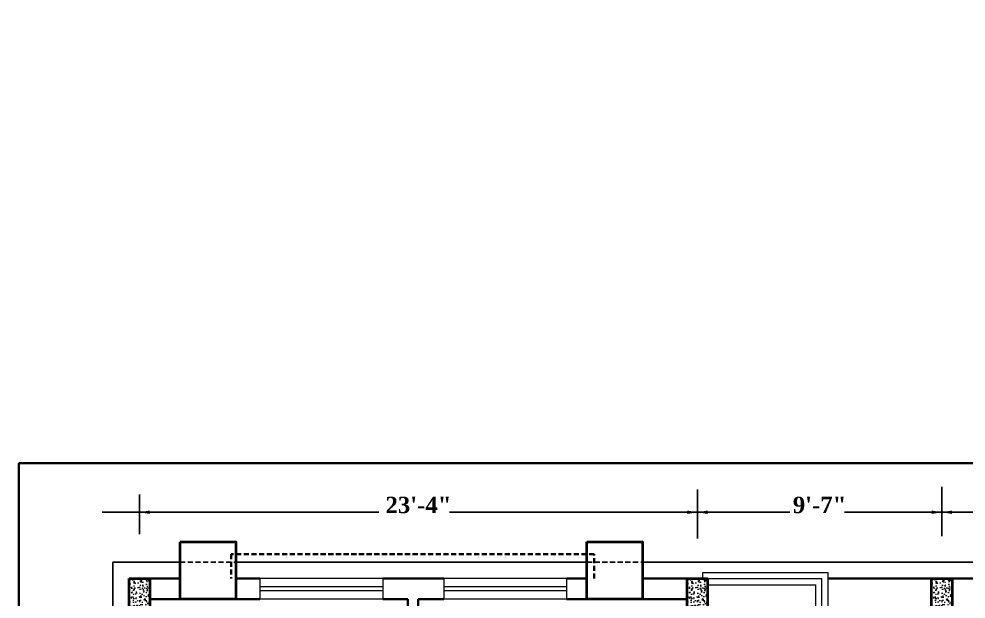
# Model space of a CAD drawing. Header units: inches. Extents: x 3927 to 4876, y 2070 to 2903.
# Drawn here: x 3927.4 to 4390.1, y 2619.5 to 2902.8 of the extents above; entities that cross this region are included whole.
import ezdxf

# ---------------------------------------------------------------- set-up
doc = ezdxf.new("R2010")
doc.units = ezdxf.units.IN
doc.header["$MEASUREMENT"] = 0
doc.linetypes.add('DASHED', pattern=[0.75, 0.5, -0.25])
for name, color, linetype, lineweight in [('Columb', 1, 'Continuous', 40), ('HATCH', 252, 'Continuous', 9), ('S. Wall', 101, 'Continuous', 25), ('WALL', 3, 'Continuous', 35), ('WINDOW', 5, 'Continuous', 13)]:
    doc.layers.add(name, color=color, linetype=linetype, lineweight=lineweight)
doc.styles.get("Standard").update_dxf_attribs({"font": 'timesbd.ttf', "height": 12})

msp = doc.modelspace()

# ---------------------------------------------------------------- hatches: boundary and pattern name
at = {"layer": 'HATCH', "ltscale": 5}
h = msp.add_hatch(dxfattribs=at)
h.set_pattern_fill('AR-CONC', color=0, scale=0.6, style=0)
h.set_pattern_definition([(50, (1541.953, 298.1117), (4.303561, -0.3765128), [0.45, -4.95]), (355, (1541.953, 298.1117), (-0.832508, 4.513153), [0.36, -3.96]), (100.4514, (1542.3116, 298.0804), (3.4710563, 4.136637), [0.382441, -4.2068527]), (46.1842, (1541.953, 299.3117), (6.403446, -0.993114), [0.675, -7.425]), (96.6356, (1542.4865, 299.229), (5.607976, 5.844707), [0.573662, -6.310278]), (351.1842, (1541.953, 299.312), (5.607972, 5.844712), [0.54, -5.94]), (21, (1542.553, 299.0117), (3.5814423, -2.4157133), [0.45, -4.95]), (326, (1542.553, 299.0117), (1.459892, 4.3509), [0.36, -3.96]), (71.4514, (1542.8514, 298.8104), (5.041336, 1.935183), [0.382441, -4.2068527]), (37.5, (1541.953, 298.1117), (0.0729591, 1.9973631), [0, -3.912, 0, -4.02, 0, -3.975]), (7.5, (1541.953, 298.1117), (1.5784172, 2.3664703), [0, -2.292, 0, -3.822, 0, -1.515]), (327.5, (1540.615, 298.1117), (3.2029346, -0.1353292), [0, -1.5, 0, -4.68, 0, -6.21]), (317.5, (1540.015, 298.1117), (3.499117, 0.60063), [0, -1.95, 0, -3.108, 0, -4.41])])
h.paths.add_polyline_path([(3991.31, 2629.51), (3981.31, 2629.51), (3981.31, 2614.51), (3991.31, 2614.51)])
h = msp.add_hatch(dxfattribs=at)
h.set_pattern_fill('AR-CONC', color=0, scale=0.6, style=0)
h.set_pattern_definition([(50, (1814.4972, 298.1117), (4.303561, -0.3765128), [0.45, -4.95]), (355, (1814.497, 298.1117), (-0.832508, 4.513153), [0.36, -3.96]), (100.4514, (1814.856, 298.0804), (3.4710563, 4.136637), [0.382441, -4.2068527]), (46.1842, (1814.497, 299.3117), (6.403446, -0.993114), [0.675, -7.425]), (96.6356, (1815.031, 299.229), (5.607976, 5.844707), [0.573662, -6.310278]), (351.1842, (1814.497, 299.312), (5.607972, 5.844712), [0.54, -5.94]), (21, (1815.0972, 299.0117), (3.5814423, -2.4157133), [0.45, -4.95]), (326, (1815.097, 299.0117), (1.459892, 4.3509), [0.36, -3.96]), (71.4514, (1815.3957, 298.8104), (5.041336, 1.935183), [0.382441, -4.2068527]), (37.5, (1814.4972, 298.1117), (0.0729591, 1.9973631), [0, -3.912, 0, -4.02, 0, -3.975]), (7.5, (1814.4972, 298.1117), (1.5784172, 2.3664703), [0, -2.292, 0, -3.822, 0, -1.515]), (327.5, (1813.1592, 298.1117), (3.2029346, -0.1353292), [0, -1.5, 0, -4.68, 0, -6.21]), (317.5, (1812.5592, 298.1117), (3.499117, 0.60063), [0, -1.95, 0, -3.108, 0, -4.41])])
h.paths.add_polyline_path([(4263.86, 2629.51), (4253.86, 2629.51), (4253.86, 2614.51), (4263.86, 2614.51)])
h = msp.add_hatch(dxfattribs=at)
h.set_pattern_fill('AR-CONC', color=0, scale=0.6, style=0)
h.set_pattern_definition([(50, (1933.888, 298.1117), (4.303561, -0.3765128), [0.45, -4.95]), (355, (1933.888, 298.1117), (-0.832508, 4.513153), [0.36, -3.96]), (100.4514, (1934.2467, 298.0804), (3.4710563, 4.136637), [0.382441, -4.2068527]), (46.1842, (1933.888, 299.3117), (6.403446, -0.993114), [0.675, -7.425]), (96.6356, (1934.422, 299.229), (5.607976, 5.844707), [0.573662, -6.310278]), (351.1842, (1933.888, 299.312), (5.607972, 5.844712), [0.54, -5.94]), (21, (1934.488, 299.0117), (3.5814423, -2.4157133), [0.45, -4.95]), (326, (1934.488, 299.0117), (1.459892, 4.3509), [0.36, -3.96]), (71.4514, (1934.7866, 298.8104), (5.041336, 1.935183), [0.382441, -4.2068527]), (37.5, (1933.8881, 298.1117), (0.0729591, 1.9973631), [0, -3.912, 0, -4.02, 0, -3.975]), (7.5, (1933.8881, 298.1117), (1.5784172, 2.3664703), [0, -2.292, 0, -3.822, 0, -1.515]), (327.5, (1932.5501, 298.1117), (3.2029346, -0.1353292), [0, -1.5, 0, -4.68, 0, -6.21]), (317.5, (1931.95, 298.1117), (3.499117, 0.60063), [0, -1.95, 0, -3.108, 0, -4.41])])
h.paths.add_polyline_path([(4383.25, 2629.51), (4373.25, 2629.51), (4373.25, 2614.51), (4383.25, 2614.51)])

# ---------------------------------------------------------------- linework, layer by layer
at = {"layer": 'Columb', "color": 0, "ltscale": 5}
for points in [[(4006.12, 2647.51), (4033.32, 2647.51), (4033.32, 2619.51), (4006.12, 2619.51)], [(4204.89, 2647.51), (4232.09, 2647.51), (4232.09, 2619.51), (4204.89, 2619.51)], [(3981.31, 2629.51), (3991.31, 2629.51), (3991.31, 2614.51), (3981.31, 2614.51)], [(4253.86, 2629.51), (4263.86, 2629.51), (4263.86, 2614.51), (4253.86, 2614.51)], [(4373.25, 2629.51), (4383.25, 2629.51), (4383.25, 2614.51), (4373.25, 2614.51)]]:
    msp.add_lwpolyline(points, close=True, dxfattribs=at)
at = {"layer": 'S. Wall', "color": 0, "ltscale": 5}
for p, q in [((3986.31, 2651.18), (3986.31, 2670.6)), ((4258.86, 2649.05), (4258.86, 2672.99)), ((4378.25, 2650.28), (4378.25, 2674.33)), ((3968.07, 2661.9), (3986.31, 2661.9)), ((3986.31, 2661.9), (4103.29, 2661.9)), ((4137.69, 2661.9), (4258.86, 2661.9)), ((4258.86, 2661.9), (4303.99, 2661.9)), ((4330.66, 2661.9), (4378.25, 2661.9)), ((4378.25, 2661.9), (4462.49, 2661.9)), ((3973.26, 2629.51), (3973.26, 2637.51)), ((3973.26, 2637.51), (4006.12, 2637.51)), ((4033.32, 2637.51), (4204.89, 2637.51)), ((4232.09, 2637.51), (4405.64, 2637.51)), ((3973.26, 2509.01), (3973.26, 2629.51))]:
    msp.add_line(p, q, dxfattribs=at)
at = {"layer": 'S. Wall', "color": 0, "linetype": 'DASHED', "ltscale": 5}
for p, q in [((4006.12, 2637.51), (4033.32, 2637.51)), ((4204.89, 2637.51), (4232.09, 2637.51))]:
    msp.add_line(p, q, dxfattribs=at)
msp.add_arc((4528.03, 2673.93), 228.89, 287.748, 287.748, dxfattribs=at)
at = {"layer": 'S. Wall', "color": 0, "ltscale": 5}
for points in [[(3991.31, 2662.73), (3991.31, 2661.06), (3986.31, 2661.9)], [(4253.86, 2662.73), (4253.86, 2661.06), (4258.86, 2661.9)], [(4263.86, 2662.73), (4263.86, 2661.06), (4258.86, 2661.9)], [(4373.25, 2662.73), (4373.25, 2661.06), (4378.25, 2661.9)], [(4383.25, 2662.73), (4383.25, 2661.06), (4378.25, 2661.9)]]:
    msp.add_solid(points, dxfattribs=at)
at = {"layer": 'WALL', "color": 0, "linetype": 'DASHED', "ltscale": 5}
for p, q in [((4208.49, 2641.51), (4031.04, 2641.51)), ((4031.04, 2641.51), (4031.04, 2629.51)), ((4208.49, 2629.51), (4208.49, 2641.51))]:
    msp.add_line(p, q, dxfattribs=at)
at = {"layer": 'WALL', "color": 0}
for p, q in [((3991.31, 2629.51), (4006.12, 2629.51)), ((4033.32, 2629.51), (4045.12, 2629.51)), ((4105.12, 2629.51), (4134.9, 2629.51)), ((4194.9, 2629.51), (4204.89, 2629.51)), ((4232.09, 2629.51), (4253.86, 2629.51)), ((4006.12, 2619.51), (3991.31, 2619.51)), ((4045.12, 2619.51), (4033.32, 2619.51)), ((4105.12, 2619.51), (4117.38, 2619.51)), ((4117.38, 2619.51), (4117.38, 2501.51)), ((4122.38, 2619.51), (4135.01, 2619.51)), ((4122.38, 2619.51), (4122.38, 2501.51)), ((4194.9, 2619.51), (4204.89, 2619.51)), ((4232.09, 2619.51), (4253.86, 2619.51))]:
    msp.add_line(p, q, dxfattribs=at)
at = {"layer": 'WALL', "color": 0, "ltscale": 5}
for p, q in [((4373.25, 2629.51), (4322.72, 2629.51)), ((4383.25, 2629.51), (4405.64, 2629.51))]:
    msp.add_line(p, q, dxfattribs=at)
msp.add_lwpolyline([(3927.38, 2685.83), (4875.65, 2685.83), (4875.65, 2069.84), (3927.38, 2069.84)], close=True, dxfattribs=at)
at = {"layer": 'WINDOW', "color": 0, "ltscale": 12}
for p, q in [((4045.12, 2629.51), (4045.12, 2619.51)), ((4105.12, 2629.51), (4045.12, 2629.51)), ((4105.12, 2629.51), (4105.12, 2619.51)), ((4134.9, 2629.51), (4134.9, 2619.51)), ((4194.9, 2629.51), (4134.9, 2629.51)), ((4194.9, 2629.51), (4194.9, 2619.51)), ((4105.12, 2625.51), (4045.12, 2625.51)), ((4194.9, 2625.51), (4134.9, 2625.51)), ((4105.12, 2623.51), (4045.12, 2623.51)), ((4105.12, 2619.51), (4045.12, 2619.51)), ((4194.9, 2623.51), (4134.9, 2623.51)), ((4194.9, 2619.51), (4134.9, 2619.51))]:
    msp.add_line(p, q, dxfattribs=at)
at = {"layer": 'WINDOW', "color": 0}
for p, q in [((4261.43, 2632.51), (4322.72, 2632.51)), ((4261.43, 2629.51), (4261.43, 2632.51)), ((4263.86, 2629.51), (4319.72, 2629.51)), ((4319.72, 2583.51), (4319.72, 2629.51)), ((4322.72, 2580.84), (4322.72, 2632.51)), ((4263.86, 2626.51), (4316.72, 2626.52)), ((4316.72, 2583.51), (4316.72, 2626.52))]:
    msp.add_line(p, q, dxfattribs=at)

# ---------------------------------------------------------------- texts
at = {"layer": 'S. Wall', "color": 0, "ltscale": 5, "char_height": 8, "attachment_point": 5}
for s, insert in [('23\'-4"', (4122.58, 2665.41)), ('9\'-7"', (4318.55, 2665.41))]:
    msp.add_mtext(s, dxfattribs=dict(at, insert=insert))

doc.saveas('drawing.dxf')
